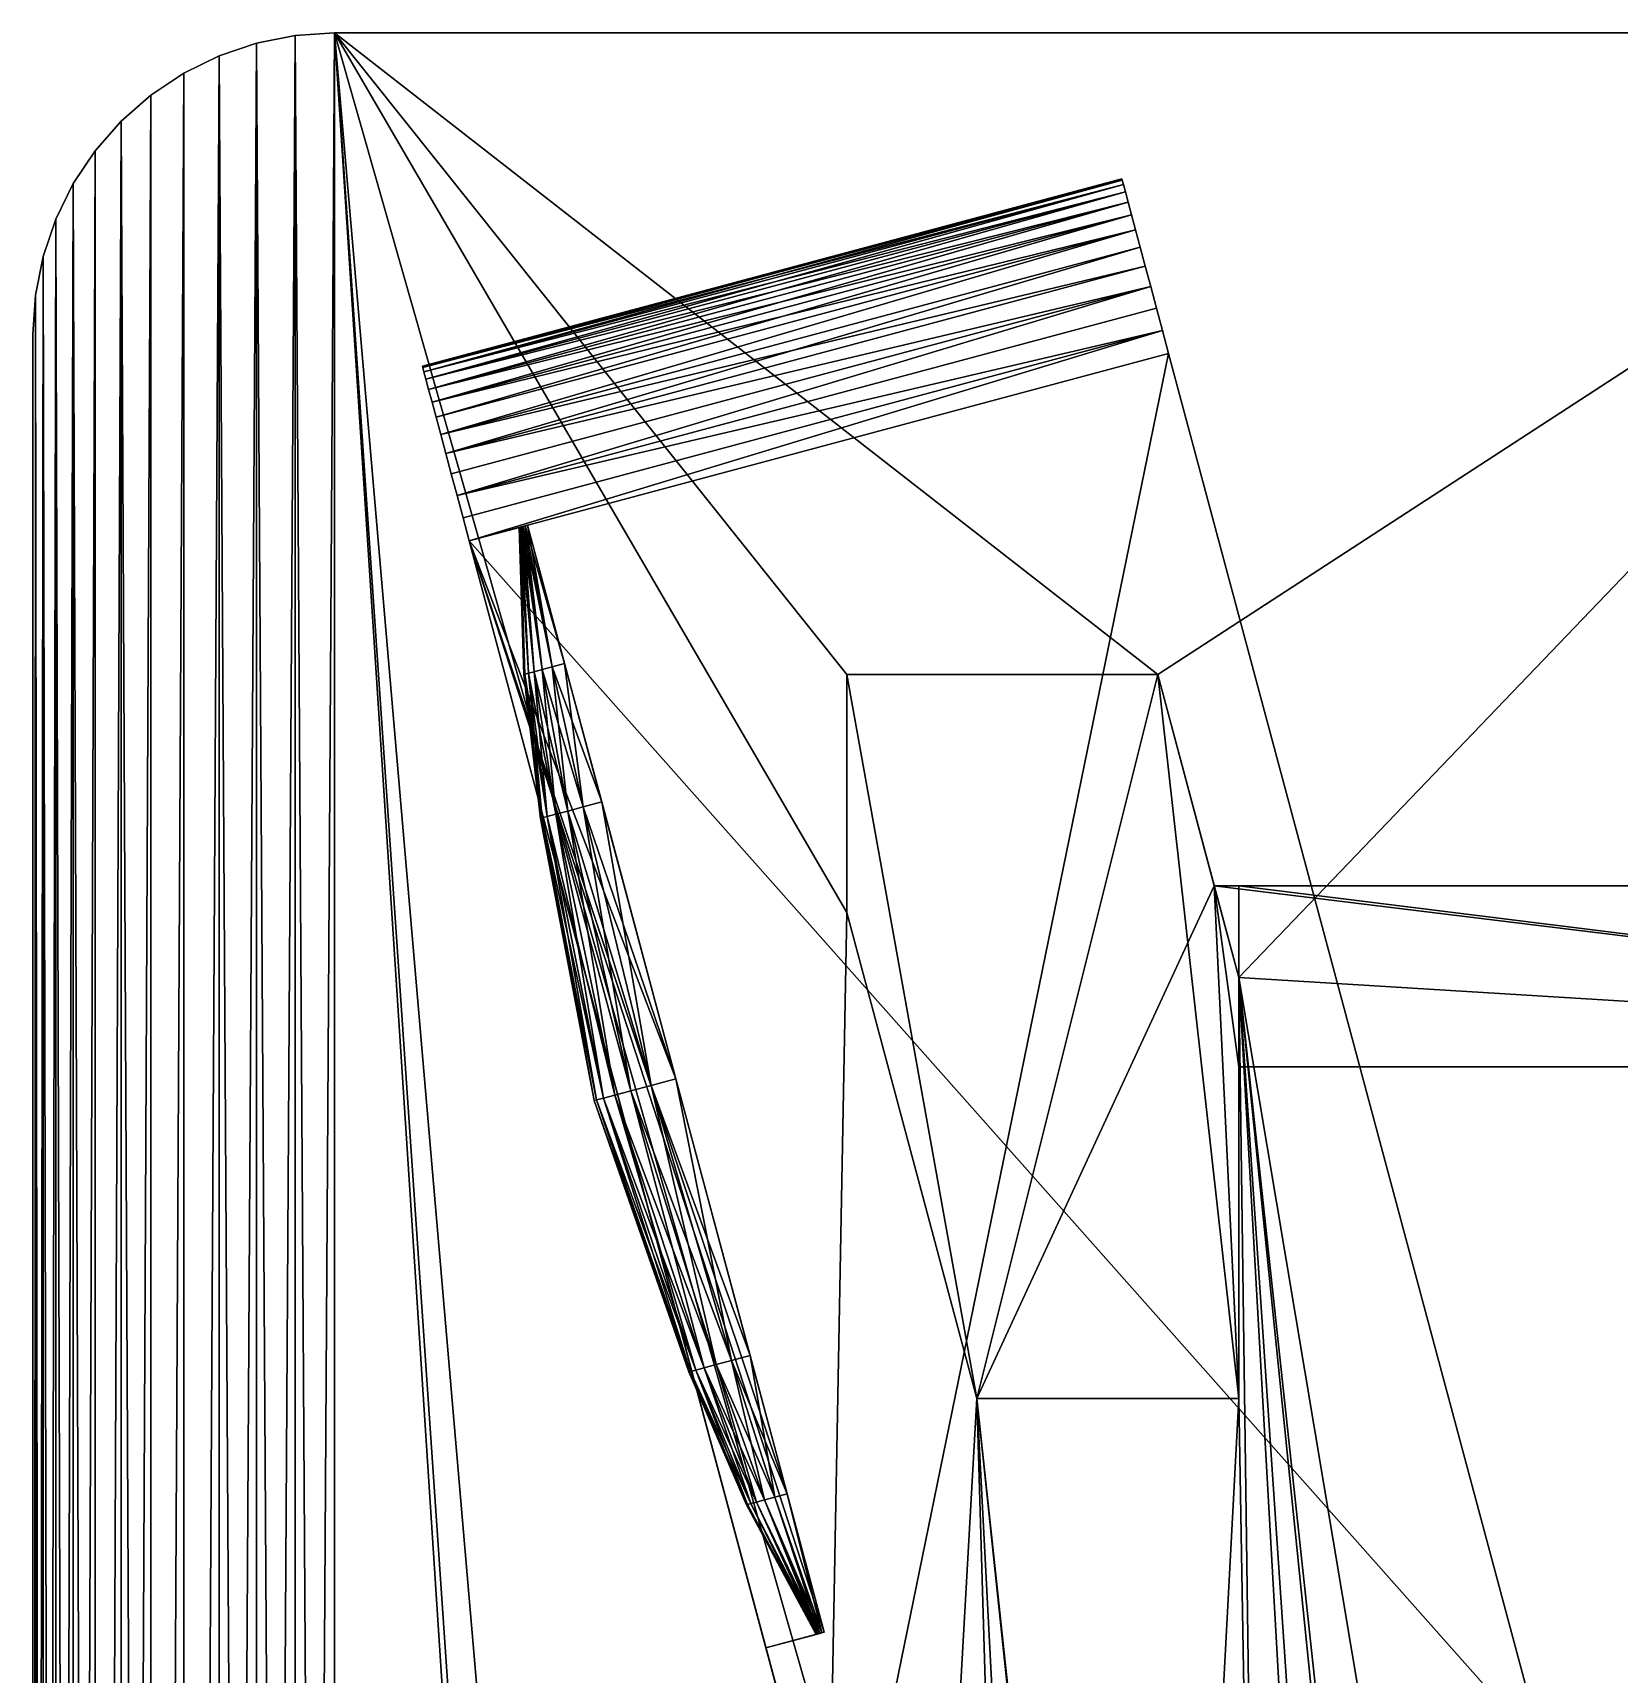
# Model space of a CAD drawing. Extents: x -35 to 47, y -20 to 85.
# Drawn here: x -35 to -8.71, y 58.04 to 85.25 of the extents above; entities that cross this region are included whole.
import ezdxf

# ---------------------------------------------------------------- set-up
doc = ezdxf.new("R2010")
doc.units = 0
doc.header["$MEASUREMENT"] = 0
doc.layers.add('STL2DXF', color=7, linetype='Continuous')

msp = doc.modelspace()

# ---------------------------------------------------------------- linework, layer by layer
at = {"layer": 'STL2DXF'}
for points in [[(-30.653, 85.207), (-31.294, 85.08, 5), (-30.653, 85.207, 5)], [(-31.294, 85.08, 5), (-30.653, 85.207), (-31.294, 85.08)], [(-30.653, -19.957, 5), (-30.653, 85.207, 5), (-31.294, 85.08, 5)], [(-30.653, 85.207), (-30.653, -19.957), (-31.294, -19.83)], [(-30.653, 85.207), (-31.294, -19.83), (-31.294, 85.08)], [(-30, 85.25), (-30.653, 85.207, 5), (-30, 85.25, 5)], [(-30.653, 85.207, 5), (-30, 85.25), (-30.653, 85.207)], [(-30, -20, 5), (-30, 85.25, 5), (-30.653, 85.207, 5)], [(-30, 85.25), (-30, -20), (-30.653, -19.957)], [(-30, 85.25), (-30.653, -19.957), (-30.653, 85.207)], [(-30, -20, 5), (-30.653, 85.207, 5), (-30.653, -19.957, 5)], [(-16.359, 74.61, 5), (0, 85.25, 5), (-30, 85.25, 5)], [(-16.359, 74.61, 5), (-30, 85.25, 5), (-21.513, 74.61, 5)], [(-21.513, 74.61, 5), (-30, 85.25, 5), (-21.513, 70.664, 5)], [(-21.513, 70.664, 5), (-30, 85.25, 5), (-22.799, 1.497, 5)], [(-22.799, 1.497, 5), (-30, 85.25, 5), (-23.964, -2.849, 5)], [(-23.964, -2.849, 5), (-30, 85.25, 5), (-23.964, -7.508, 5)], [(-30, -20, 5), (-23.964, -7.508, 5), (-30, 85.25, 5)], [(0, 85.25, 5), (-30, 85.25), (-30, 85.25, 5)], [(-30, 85.25), (0, 85.25, 5), (0, 85.25)], [(0, 85.25), (0, -20), (-30, 85.25)], [(-30, 85.25), (0, -20), (-30, -20)], [(-15.013, 69.588, 5), (0, 85.25, 5), (-16.359, 74.61, 5)], [(0, -20, 5), (0, 85.25, 5), (-15.013, 69.588, 5)], [(-31.294, 85.08), (-31.913, 84.869, 5), (-31.294, 85.08, 5)], [(-31.913, 84.869, 5), (-31.294, 85.08), (-31.913, 84.869)], [(-31.294, -19.83, 5), (-31.294, 85.08, 5), (-31.913, 84.869, 5)], [(-31.294, 85.08), (-31.294, -19.83), (-31.913, -19.619)], [(-31.294, 85.08), (-31.913, -19.619), (-31.913, 84.869)], [(-30.653, -19.957, 5), (-31.294, 85.08, 5), (-31.294, -19.83, 5)], [(-31.913, 84.869), (-32.5, 84.58, 5), (-31.913, 84.869, 5)], [(-32.5, 84.58, 5), (-31.913, 84.869), (-32.5, 84.58)], [(-31.913, -19.619, 5), (-31.913, 84.869, 5), (-32.5, -19.33, 5)], [(-32.5, -19.33, 5), (-31.913, 84.869, 5), (-32.5, 84.58, 5)], [(-31.913, 84.869), (-31.913, -19.619), (-32.5, -19.33)], [(-31.913, 84.869), (-32.5, -19.33), (-32.5, 84.58)], [(-31.294, -19.83, 5), (-31.913, 84.869, 5), (-31.913, -19.619, 5)], [(-32.5, 84.58), (-33.044, 84.217, 5), (-32.5, 84.58, 5)], [(-33.044, 84.217, 5), (-32.5, 84.58), (-33.044, 84.217)], [(-32.5, -19.33, 5), (-32.5, 84.58, 5), (-33.044, -18.967, 5)], [(-33.044, -18.967, 5), (-32.5, 84.58, 5), (-33.044, 84.217, 5)], [(-32.5, 84.58), (-32.5, -19.33), (-33.044, -18.967)], [(-32.5, 84.58), (-33.044, -18.967), (-33.044, 84.217)], [(-33.044, 84.217), (-33.536, 83.786, 5), (-33.044, 84.217, 5)], [(-33.536, 83.786, 5), (-33.044, 84.217), (-33.536, 83.786)], [(-33.044, -18.967, 5), (-33.044, 84.217, 5), (-33.536, 83.786, 5)], [(-33.044, 84.217), (-33.044, -18.967), (-33.536, -18.536)], [(-33.044, 84.217), (-33.536, -18.536), (-33.536, 83.786)], [(-33.536, 83.786, 5), (-33.967, 83.294), (-33.967, 83.294, 5)], [(-33.967, 83.294), (-33.536, 83.786, 5), (-33.536, 83.786)], [(-33.536, -18.536, 5), (-33.536, 83.786, 5), (-33.967, -18.044, 5)], [(-33.967, -18.044, 5), (-33.536, 83.786, 5), (-33.967, 83.294, 5)], [(-33.536, 83.786), (-33.536, -18.536), (-33.967, -18.044)], [(-33.536, 83.786), (-33.967, -18.044), (-33.967, 83.294)], [(-33.044, -18.967, 5), (-33.536, 83.786, 5), (-33.536, -18.536, 5)], [(-33.967, 83.294, 5), (-34.33, 82.75), (-34.33, 82.75, 5)], [(-34.33, 82.75), (-33.967, 83.294, 5), (-33.967, 83.294)], [(-33.967, -18.044, 5), (-33.967, 83.294, 5), (-34.33, 82.75, 5)], [(-33.967, 83.294), (-33.967, -18.044), (-34.33, -17.5)], [(-33.967, 83.294), (-34.33, -17.5), (-34.33, 82.75)], [(-34.33, 82.75, 5), (-34.619, 82.163), (-34.619, 82.163, 5)], [(-34.619, 82.163), (-34.33, 82.75, 5), (-34.33, 82.75)], [(-34.33, -17.5, 5), (-34.33, 82.75, 5), (-34.619, 82.163, 5)], [(-34.33, 82.75), (-34.33, -17.5), (-34.619, -16.913)], [(-34.33, 82.75), (-34.619, -16.913), (-34.619, 82.163)], [(-33.967, -18.044, 5), (-34.33, 82.75, 5), (-34.33, -17.5, 5)], [(-16.947, 82.807, 7.608), (-28.545, 79.726, 8), (-16.954, 82.832, 8)], [(-28.539, 79.701, 22.392), (-16.954, 82.832, 22), (-28.545, 79.726, 22)], [(-28.545, 79.726, 22), (-16.954, 82.832, 8), (-28.545, 79.726, 8)], [(-16.954, 82.832, 8), (-28.545, 79.726, 22), (-16.954, 82.832, 22)], [(-28.545, 79.726, 8), (-16.947, 82.807, 7.608), (-28.539, 79.701, 7.608)], [(-16.954, 82.832, 22), (-28.539, 79.701, 22.392), (-16.947, 82.807, 22.392)], [(-28.519, 79.628, 22.776), (-16.947, 82.807, 22.392), (-28.539, 79.701, 22.392)], [(-16.928, 82.733, 7.224), (-28.539, 79.701, 7.608), (-16.947, 82.807, 7.608)], [(-28.539, 79.701, 7.608), (-16.928, 82.733, 7.224), (-28.519, 79.628, 7.224)], [(-16.947, 82.807, 22.392), (-28.519, 79.628, 22.776), (-16.928, 82.733, 22.776)], [(-16.895, 82.612, 6.852), (-28.519, 79.628, 7.224), (-16.928, 82.733, 7.224)], [(-28.486, 79.506, 23.148), (-16.928, 82.733, 22.776), (-28.519, 79.628, 22.776)], [(-16.928, 82.733, 22.776), (-28.486, 79.506, 23.148), (-16.895, 82.612, 23.148)], [(-16.947, 82.807, 22.392), (-16.947, 82.807, 7.608), (-16.954, 82.832, 8)], [(-16.947, 82.807, 22.392), (-16.954, 82.832, 8), (-16.954, 82.832, 22)], [(-16.928, 82.733, 22.776), (-16.928, 82.733, 7.224), (-16.947, 82.807, 7.608)], [(-16.928, 82.733, 22.776), (-16.947, 82.807, 7.608), (-16.947, 82.807, 22.392)], [(-16.895, 82.612, 23.148), (-16.895, 82.612, 6.852), (-16.928, 82.733, 7.224)], [(-16.895, 82.612, 23.148), (-16.928, 82.733, 7.224), (-16.928, 82.733, 22.776)], [(-28.519, 79.628, 7.224), (-16.895, 82.612, 6.852), (-28.486, 79.506, 6.852)], [(-16.85, 82.444, 6.5), (-28.486, 79.506, 6.852), (-16.895, 82.612, 6.852)], [(-28.441, 79.338, 23.5), (-16.895, 82.612, 23.148), (-28.486, 79.506, 23.148)], [(-16.895, 82.612, 23.148), (-28.441, 79.338, 23.5), (-16.85, 82.444, 23.5)], [(-16.85, 82.444, 23.5), (-16.85, 82.444, 6.5), (-16.895, 82.612, 6.852)], [(-16.85, 82.444, 23.5), (-16.895, 82.612, 6.852), (-16.895, 82.612, 23.148)], [(-28.486, 79.506, 6.852), (-16.85, 82.444, 6.5), (-28.441, 79.338, 6.5)], [(-28.385, 79.127, 23.826), (-16.85, 82.444, 23.5), (-28.441, 79.338, 23.5)], [(-16.794, 82.233, 6.174), (-28.441, 79.338, 6.5), (-16.85, 82.444, 6.5)], [(-28.441, 79.338, 6.5), (-16.794, 82.233, 6.174), (-28.385, 79.127, 6.174)], [(-16.85, 82.444, 23.5), (-28.385, 79.127, 23.826), (-16.794, 82.233, 23.826)], [(-16.727, 81.983, 5.879), (-28.385, 79.127, 6.174), (-16.794, 82.233, 6.174)], [(-28.318, 78.878, 24.121), (-16.794, 82.233, 23.826), (-28.385, 79.127, 23.826)], [(-16.794, 82.233, 23.826), (-28.318, 78.878, 24.121), (-16.727, 81.983, 24.121)], [(-16.794, 82.233, 23.826), (-16.794, 82.233, 6.174), (-16.85, 82.444, 6.5)], [(-16.794, 82.233, 23.826), (-16.85, 82.444, 6.5), (-16.85, 82.444, 23.5)], [(-16.727, 81.983, 24.121), (-16.727, 81.983, 5.879), (-16.794, 82.233, 6.174)], [(-16.727, 81.983, 24.121), (-16.794, 82.233, 6.174), (-16.794, 82.233, 23.826)], [(-34.619, 82.163, 5), (-34.83, 81.544), (-34.83, 81.544, 5)], [(-34.83, 81.544), (-34.619, 82.163, 5), (-34.619, 82.163)], [(-34.619, -16.913, 5), (-34.619, 82.163, 5), (-34.83, 81.544, 5)], [(-34.619, 82.163), (-34.619, -16.913), (-34.83, -16.294)], [(-34.619, 82.163), (-34.83, -16.294), (-34.83, 81.544)], [(-34.33, -17.5, 5), (-34.619, 82.163, 5), (-34.619, -16.913, 5)], [(-28.385, 79.127, 6.174), (-16.727, 81.983, 5.879), (-28.318, 78.878, 5.879)], [(-16.727, 81.983, 5.879), (-28.241, 78.593, 5.62), (-28.318, 78.878, 5.879)], [(-28.241, 78.593, 24.38), (-16.727, 81.983, 24.121), (-28.318, 78.878, 24.121)], [(-28.241, 78.593, 5.62), (-16.727, 81.983, 5.879), (-16.65, 81.698, 5.62)], [(-16.727, 81.983, 24.121), (-28.241, 78.593, 24.38), (-16.65, 81.698, 24.38)], [(-16.65, 81.698, 24.38), (-16.65, 81.698, 5.62), (-16.727, 81.983, 5.879)], [(-16.65, 81.698, 24.38), (-16.727, 81.983, 5.879), (-16.727, 81.983, 24.121)], [(-28.241, 78.593, 24.38), (-16.566, 81.383, 24.598), (-16.65, 81.698, 24.38)], [(-16.65, 81.698, 5.62), (-28.157, 78.277, 5.402), (-28.241, 78.593, 5.62)], [(-28.157, 78.277, 5.402), (-16.65, 81.698, 5.62), (-16.566, 81.383, 5.402)], [(-16.566, 81.383, 24.598), (-16.566, 81.383, 5.402), (-16.65, 81.698, 5.62)], [(-16.566, 81.383, 24.598), (-16.65, 81.698, 5.62), (-16.65, 81.698, 24.38)], [(-34.83, 81.544, 5), (-34.957, 80.903), (-34.957, 80.903, 5)], [(-34.957, 80.903), (-34.83, 81.544, 5), (-34.83, 81.544)], [(-34.83, -16.294, 5), (-34.83, 81.544, 5), (-34.957, 80.903, 5)], [(-34.83, 81.544), (-34.83, -16.294), (-34.957, -15.653)], [(-34.83, 81.544), (-34.957, -15.653), (-34.957, 80.903)], [(-34.619, -16.913, 5), (-34.83, 81.544, 5), (-34.83, -16.294, 5)], [(-16.566, 81.383, 24.598), (-28.241, 78.593, 24.38), (-28.157, 78.277, 24.598)], [(-28.157, 78.277, 24.598), (-16.475, 81.043, 24.772), (-16.566, 81.383, 24.598)], [(-16.475, 81.043, 5.228), (-28.157, 78.277, 5.402), (-16.566, 81.383, 5.402)], [(-16.475, 81.043, 24.772), (-16.475, 81.043, 5.228), (-16.566, 81.383, 5.402)], [(-16.475, 81.043, 24.772), (-16.566, 81.383, 5.402), (-16.566, 81.383, 24.598)], [(-34.957, 80.903, 5), (-35, 80.25), (-35, 80.25, 5)], [(-35, 80.25), (-34.957, 80.903, 5), (-34.957, 80.903)], [(-34.957, -15.653, 5), (-34.957, 80.903, 5), (-35, -15, 5)], [(-35, -15, 5), (-34.957, 80.903, 5), (-35, 80.25, 5)], [(-34.957, 80.903), (-34.957, -15.653), (-35, -15)], [(-34.957, 80.903), (-35, -15), (-35, 80.25)], [(-34.83, -16.294, 5), (-34.957, 80.903, 5), (-34.957, -15.653, 5)], [(-16.475, 81.043, 24.772), (-28.157, 78.277, 24.598), (-28.066, 77.937, 24.772)], [(-28.157, 78.277, 5.402), (-16.475, 81.043, 5.228), (-28.066, 77.937, 5.228)], [(-16.475, 81.043, 5.228), (-27.97, 77.578, 5.102), (-28.066, 77.937, 5.228)], [(-27.97, 77.578, 24.898), (-16.475, 81.043, 24.772), (-28.066, 77.937, 24.772)], [(-27.97, 77.578, 5.102), (-16.475, 81.043, 5.228), (-16.379, 80.684, 5.102)], [(-16.475, 81.043, 24.772), (-27.97, 77.578, 24.898), (-16.379, 80.684, 24.898)], [(-16.379, 80.684, 24.898), (-16.379, 80.684, 5.102), (-16.475, 81.043, 5.228)], [(-16.379, 80.684, 24.898), (-16.475, 81.043, 5.228), (-16.475, 81.043, 24.772)], [(-16.279, 80.313, 5.026), (-27.97, 77.578, 5.102), (-16.379, 80.684, 5.102)], [(-27.97, 77.578, 24.898), (-16.279, 80.313, 24.974), (-16.379, 80.684, 24.898)], [(-16.279, 80.313, 24.974), (-16.279, 80.313, 5.026), (-16.379, 80.684, 5.102)], [(-16.279, 80.313, 24.974), (-16.379, 80.684, 5.102), (-16.379, 80.684, 24.898)], [(-27.97, 77.578, 5.102), (-16.279, 80.313, 5.026), (-27.87, 77.207, 5.026)], [(-16.279, 80.313, 24.974), (-27.97, 77.578, 24.898), (-27.87, 77.207, 24.974)], [(-27.769, 76.828, 25), (-16.279, 80.313, 24.974), (-27.87, 77.207, 24.974)], [(-16.279, 80.313, 5.026), (-27.769, 76.828, 5), (-27.87, 77.207, 5.026)], [(-16.279, 80.313, 24.974), (-27.769, 76.828, 25), (-16.178, 79.934, 25)], [(-27.769, 76.828, 5), (-16.279, 80.313, 5.026), (-16.178, 79.934, 5)], [(-16.178, 79.934, 25), (-16.178, 79.934, 5), (-16.279, 80.313, 5.026)], [(-16.178, 79.934, 25), (-16.279, 80.313, 5.026), (-16.279, 80.313, 24.974)], [(-35, 80.25, 5), (-35, -15), (-35, -15, 5)], [(-35, -15), (-35, 80.25, 5), (-35, 80.25)], [(-16.178, 79.934, 5), (-21.557, 53.646, 5), (-27.769, 76.828, 5)], [(-27.769, 76.828, 25), (-9.966, 56.752, 25), (-16.178, 79.934, 25)], [(-21.557, 53.646, 5), (-16.178, 79.934, 5), (-9.966, 56.752, 5)], [(-9.966, 56.752, 25), (-9.966, 56.752, 5), (-16.178, 79.934, 5)], [(-9.966, 56.752, 25), (-16.178, 79.934, 5), (-16.178, 79.934, 25)], [(-28.539, 79.701, 7.608), (-28.539, 79.701, 22.392), (-28.545, 79.726, 22)], [(-28.539, 79.701, 7.608), (-28.545, 79.726, 22), (-28.545, 79.726, 8)], [(-28.519, 79.628, 7.224), (-28.519, 79.628, 22.776), (-28.539, 79.701, 22.392)], [(-28.519, 79.628, 7.224), (-28.539, 79.701, 22.392), (-28.539, 79.701, 7.608)], [(-28.486, 79.506, 6.852), (-28.486, 79.506, 23.148), (-28.519, 79.628, 22.776)], [(-28.486, 79.506, 6.852), (-28.519, 79.628, 22.776), (-28.519, 79.628, 7.224)], [(-28.441, 79.338, 6.5), (-28.441, 79.338, 23.5), (-28.486, 79.506, 23.148)], [(-28.441, 79.338, 6.5), (-28.486, 79.506, 23.148), (-28.486, 79.506, 6.852)], [(-28.385, 79.127, 6.174), (-28.385, 79.127, 23.826), (-28.441, 79.338, 23.5)], [(-28.385, 79.127, 6.174), (-28.441, 79.338, 23.5), (-28.441, 79.338, 6.5)], [(-28.318, 78.878, 5.879), (-28.318, 78.878, 24.121), (-28.385, 79.127, 23.826)], [(-28.318, 78.878, 5.879), (-28.385, 79.127, 23.826), (-28.385, 79.127, 6.174)], [(-28.241, 78.593, 5.62), (-28.241, 78.593, 24.38), (-28.318, 78.878, 24.121)], [(-28.241, 78.593, 5.62), (-28.318, 78.878, 24.121), (-28.318, 78.878, 5.879)], [(-28.157, 78.277, 5.402), (-28.157, 78.277, 24.598), (-28.241, 78.593, 24.38)], [(-28.157, 78.277, 5.402), (-28.241, 78.593, 24.38), (-28.241, 78.593, 5.62)], [(-28.066, 77.937, 5.228), (-28.066, 77.937, 24.772), (-28.157, 78.277, 24.598)], [(-28.066, 77.937, 5.228), (-28.157, 78.277, 24.598), (-28.157, 78.277, 5.402)], [(-27.97, 77.578, 5.102), (-27.97, 77.578, 24.898), (-28.066, 77.937, 24.772)], [(-27.97, 77.578, 5.102), (-28.066, 77.937, 24.772), (-28.066, 77.937, 5.228)], [(-27.87, 77.207, 5.026), (-27.87, 77.207, 24.974), (-27.97, 77.578, 24.898)], [(-27.87, 77.207, 5.026), (-27.97, 77.578, 24.898), (-27.97, 77.578, 5.102)], [(-27.769, 76.828, 22), (-27.769, 76.828, 25), (-27.87, 77.207, 24.974)], [(-27.769, 76.828, 22), (-27.87, 77.207, 24.974), (-27.769, 76.828, 8)], [(-27.769, 76.828, 8), (-27.87, 77.207, 24.974), (-27.769, 76.828, 5)], [(-27.769, 76.828, 5), (-27.87, 77.207, 24.974), (-27.87, 77.207, 5.026)], [(-26.803, 77.087, 22), (-24.344, 67.911, 22), (-27.769, 76.828, 22)], [(-27.769, 76.828, 8), (-24.344, 67.911, 8), (-26.803, 77.087, 8)], [(-26.844, 77.076, 9.12), (-27.769, 76.828, 8), (-26.803, 77.087, 8)], [(-27.769, 76.828, 22), (-26.844, 77.076, 20.88), (-26.803, 77.087, 22)], [(-27.769, 76.828, 8), (-26.844, 77.076, 9.12), (-27.769, 76.828, 22)], [(-27.769, 76.828, 22), (-26.844, 77.076, 9.12), (-26.877, 77.067, 10.265)], [(-27.769, 76.828, 22), (-26.877, 77.067, 19.735), (-26.844, 77.076, 20.88)], [(-27.769, 76.828, 22), (-26.877, 77.067, 10.265), (-26.904, 77.06, 11.431)], [(-27.769, 76.828, 22), (-26.904, 77.06, 18.569), (-26.877, 77.067, 19.735)], [(-27.769, 76.828, 22), (-26.904, 77.06, 11.431), (-26.923, 77.055, 12.612)], [(-27.769, 76.828, 22), (-26.923, 77.055, 17.388), (-26.904, 77.06, 18.569)], [(-27.769, 76.828, 22), (-26.923, 77.055, 12.612), (-26.934, 77.052, 13.803)], [(-27.769, 76.828, 22), (-26.934, 77.052, 16.197), (-26.923, 77.055, 17.388)], [(-27.769, 76.828, 22), (-26.934, 77.052, 13.803), (-26.938, 77.051, 15)], [(-27.769, 76.828, 22), (-26.938, 77.051, 15), (-26.934, 77.052, 16.197)], [(-26.938, 77.051, 15), (-26.934, 77.052, 13.803), (-26.845, 74.617, 13.803)], [(-26.938, 77.051, 15), (-26.864, 74.612, 15), (-26.934, 77.052, 16.197)], [(-26.938, 77.051, 15), (-26.845, 74.617, 13.803), (-26.864, 74.612, 15)], [(-26.934, 77.052, 16.197), (-26.845, 74.617, 16.197), (-26.923, 77.055, 17.388)], [(-26.923, 77.055, 12.612), (-26.788, 74.632, 12.612), (-26.934, 77.052, 13.803)], [(-26.934, 77.052, 16.197), (-26.864, 74.612, 15), (-26.845, 74.617, 16.197)], [(-26.934, 77.052, 13.803), (-26.788, 74.632, 12.612), (-26.845, 74.617, 13.803)], [(-26.904, 77.06, 18.569), (-26.923, 77.055, 17.388), (-26.788, 74.632, 17.388)], [(-26.904, 77.06, 11.431), (-26.694, 74.658, 11.431), (-26.923, 77.055, 12.612)], [(-26.923, 77.055, 17.388), (-26.845, 74.617, 16.197), (-26.788, 74.632, 17.388)], [(-26.923, 77.055, 12.612), (-26.694, 74.658, 11.431), (-26.788, 74.632, 12.612)], [(-26.904, 77.06, 18.569), (-26.694, 74.658, 18.569), (-26.877, 77.067, 19.735)], [(-26.904, 77.06, 11.431), (-26.877, 77.067, 10.265), (-26.562, 74.693, 10.265)], [(-26.904, 77.06, 18.569), (-26.788, 74.632, 17.388), (-26.694, 74.658, 18.569)], [(-26.904, 77.06, 11.431), (-26.562, 74.693, 10.265), (-26.694, 74.658, 11.431)], [(-26.844, 77.076, 9.12), (-26.393, 74.738, 9.12), (-26.877, 77.067, 10.265)], [(-26.844, 77.076, 20.88), (-26.877, 77.067, 19.735), (-26.562, 74.693, 19.735)], [(-26.877, 77.067, 10.265), (-26.393, 74.738, 9.12), (-26.562, 74.693, 10.265)], [(-26.877, 77.067, 19.735), (-26.694, 74.658, 18.569), (-26.562, 74.693, 19.735)], [(-26.844, 77.076, 9.12), (-26.803, 77.087, 8), (-26.188, 74.793, 8)], [(-26.844, 77.076, 20.88), (-26.393, 74.738, 20.88), (-26.803, 77.087, 22)], [(-26.844, 77.076, 20.88), (-26.562, 74.693, 19.735), (-26.393, 74.738, 20.88)], [(-26.844, 77.076, 9.12), (-26.188, 74.793, 8), (-26.393, 74.738, 9.12)], [(-24.344, 67.911, 22), (-26.803, 77.087, 22), (-26.188, 74.793, 22)], [(-26.803, 77.087, 8), (-24.344, 67.911, 8), (-26.188, 74.793, 8)], [(-26.803, 77.087, 22), (-26.393, 74.738, 20.88), (-26.188, 74.793, 22)], [(-27.769, 76.828, 22), (-21.885, 58.735, 22), (-22.851, 58.476, 22)], [(-21.885, 58.735, 22), (-27.769, 76.828, 22), (-22.5, 61.029, 22)], [(-22.5, 61.029, 22), (-27.769, 76.828, 22), (-24.344, 67.911, 22)], [(-21.885, 58.735, 8), (-27.769, 76.828, 8), (-22.851, 58.476, 8)], [(-27.769, 76.828, 8), (-21.885, 58.735, 8), (-22.5, 61.029, 8)], [(-24.344, 67.911, 8), (-27.769, 76.828, 8), (-22.5, 61.029, 8)], [(-9.966, 56.752, 25), (-27.769, 76.828, 25), (-21.557, 53.646, 25)], [(-22.851, 58.476, 22), (-21.557, 53.646, 25), (-27.769, 76.828, 25)], [(-22.851, 58.476, 22), (-27.769, 76.828, 25), (-27.769, 76.828, 22)], [(-21.557, 53.646, 5), (-22.334, 56.544, 8), (-27.769, 76.828, 5)], [(-27.769, 76.828, 5), (-22.334, 56.544, 8), (-22.851, 58.476, 8)], [(-27.769, 76.828, 5), (-22.851, 58.476, 8), (-27.769, 76.828, 8)], [(-26.864, 74.612, 15), (-26.588, 72.227, 15), (-26.845, 74.617, 16.197)], [(-26.864, 74.612, 15), (-26.845, 74.617, 13.803), (-26.559, 72.235, 13.803)], [(-26.864, 74.612, 15), (-26.559, 72.235, 13.803), (-26.588, 72.227, 15)], [(-26.845, 74.617, 16.197), (-26.559, 72.235, 16.197), (-26.788, 74.632, 17.388)], [(-26.788, 74.632, 12.612), (-26.474, 72.258, 12.612), (-26.845, 74.617, 13.803)], [(-26.845, 74.617, 13.803), (-26.474, 72.258, 12.612), (-26.559, 72.235, 13.803)], [(-26.845, 74.617, 16.197), (-26.588, 72.227, 15), (-26.559, 72.235, 16.197)], [(-26.694, 74.658, 18.569), (-26.788, 74.632, 17.388), (-26.474, 72.258, 17.388)], [(-26.694, 74.658, 11.431), (-26.332, 72.296, 11.431), (-26.788, 74.632, 12.612)], [(-26.788, 74.632, 12.612), (-26.332, 72.296, 11.431), (-26.474, 72.258, 12.612)], [(-26.788, 74.632, 17.388), (-26.559, 72.235, 16.197), (-26.474, 72.258, 17.388)], [(-26.694, 74.658, 11.431), (-26.562, 74.693, 10.265), (-26.134, 72.349, 10.265)], [(-26.694, 74.658, 18.569), (-26.332, 72.296, 18.569), (-26.562, 74.693, 19.735)], [(-26.694, 74.658, 18.569), (-26.474, 72.258, 17.388), (-26.332, 72.296, 18.569)], [(-26.694, 74.658, 11.431), (-26.134, 72.349, 10.265), (-26.332, 72.296, 11.431)], [(-26.562, 74.693, 19.735), (-26.134, 72.349, 19.735), (-26.393, 74.738, 20.88)], [(-26.562, 74.693, 10.265), (-26.393, 74.738, 9.12), (-25.88, 72.417, 9.12)], [(-26.562, 74.693, 10.265), (-25.88, 72.417, 9.12), (-26.134, 72.349, 10.265)], [(-26.562, 74.693, 19.735), (-26.332, 72.296, 18.569), (-26.134, 72.349, 19.735)], [(-26.188, 74.793, 22), (-26.393, 74.738, 20.88), (-25.88, 72.417, 20.88)], [(-26.188, 74.793, 8), (-25.573, 72.499, 8), (-26.393, 74.738, 9.12)], [(-26.393, 74.738, 20.88), (-26.134, 72.349, 19.735), (-25.88, 72.417, 20.88)], [(-26.393, 74.738, 9.12), (-25.573, 72.499, 8), (-25.88, 72.417, 9.12)], [(-24.344, 67.911, 22), (-26.188, 74.793, 22), (-25.573, 72.499, 22)], [(-25.573, 72.499, 8), (-26.188, 74.793, 8), (-24.344, 67.911, 8)], [(-26.188, 74.793, 22), (-25.88, 72.417, 20.88), (-25.573, 72.499, 22)], [(-21.513, 74.61, 5), (-21.513, 70.664, 1), (-21.513, 70.664, 5)], [(-21.513, 70.664, 1), (-21.513, 74.61, 5), (-21.513, 74.61, 1)], [(-16.359, 74.61, 1), (-19.355, 62.61, 1), (-21.513, 74.61, 1)], [(-21.513, 74.61, 1), (-19.355, 62.61, 1), (-21.513, 70.664, 1)], [(-16.359, 74.61, 1), (-21.513, 74.61, 5), (-16.359, 74.61, 5)], [(-21.513, 74.61, 5), (-16.359, 74.61, 1), (-21.513, 74.61, 1)], [(-19.355, 62.61, 5), (-16.359, 74.61, 5), (-21.513, 74.61, 5)], [(-19.355, 62.61, 5), (-21.513, 74.61, 5), (-21.513, 70.664, 5)], [(-21.513, 74.61, 1), (-16.359, 74.61, 5), (-21.513, 74.61, 5)], [(-16.359, 74.61, 5), (-21.513, 74.61, 1), (-16.359, 74.61, 1)], [(-19.355, 62.61, 1), (-16.359, 74.61, 1), (-21.513, 74.61, 1)], [(-19.355, 62.61, 1), (-21.513, 74.61, 1), (-21.513, 70.664, 1)], [(-21.513, 74.61, 1), (-21.513, 70.664, 5), (-21.513, 70.664, 1)], [(-21.513, 70.664, 5), (-21.513, 74.61, 1), (-21.513, 74.61, 5)], [(-15.421, 71.11, 1), (-19.355, 62.61, 1), (-16.359, 74.61, 1)], [(-15.013, 62.61, 5), (-16.359, 74.61, 5), (-19.355, 62.61, 5)], [(-19.355, 62.61, 1), (-15.421, 71.11, 1), (-16.359, 74.61, 1)], [(-16.359, 74.61, 5), (-15.013, 62.61, 5), (-15.013, 69.588, 5)], [(-16.359, 74.61, 1), (-15.421, 71.11, 4), (-15.421, 71.11, 1)], [(-15.013, 69.588, 5), (-15.421, 71.11, 4), (-16.359, 74.61, 5)], [(-16.359, 74.61, 5), (-15.421, 71.11, 4), (-16.359, 74.61, 1)], [(-16.359, 74.61, 5), (-15.013, 69.588, 4), (-15.013, 69.588, 5)], [(-15.013, 69.588, 4), (-16.359, 74.61, 5), (-15.421, 71.11, 4)], [(-15.421, 71.11, 4), (-16.359, 74.61, 5), (-15.421, 71.11, 1)], [(-15.421, 71.11, 1), (-16.359, 74.61, 5), (-16.359, 74.61, 1)], [(-25.88, 72.417, 9.12), (-24.753, 67.801, 9.12), (-26.134, 72.349, 10.265)], [(-25.88, 72.417, 20.88), (-26.134, 72.349, 19.735), (-25.091, 67.711, 19.735)], [(-25.88, 72.417, 20.88), (-24.753, 67.801, 20.88), (-25.573, 72.499, 22)], [(-25.88, 72.417, 9.12), (-25.573, 72.499, 8), (-24.344, 67.911, 8)], [(-25.88, 72.417, 9.12), (-24.344, 67.911, 8), (-24.753, 67.801, 9.12)], [(-25.88, 72.417, 20.88), (-25.091, 67.711, 19.735), (-24.753, 67.801, 20.88)], [(-25.573, 72.499, 22), (-24.753, 67.801, 20.88), (-24.344, 67.911, 22)], [(-26.559, 72.235, 13.803), (-25.658, 67.559, 13.803), (-26.588, 72.227, 15)], [(-26.588, 72.227, 15), (-25.696, 67.549, 15), (-26.559, 72.235, 16.197)], [(-26.588, 72.227, 15), (-25.658, 67.559, 13.803), (-25.696, 67.549, 15)], [(-26.474, 72.258, 12.612), (-25.544, 67.589, 12.612), (-26.559, 72.235, 13.803)], [(-26.474, 72.258, 17.388), (-26.559, 72.235, 16.197), (-25.658, 67.559, 16.197)], [(-26.559, 72.235, 13.803), (-25.544, 67.589, 12.612), (-25.658, 67.559, 13.803)], [(-26.559, 72.235, 16.197), (-25.696, 67.549, 15), (-25.658, 67.559, 16.197)], [(-26.474, 72.258, 12.612), (-26.332, 72.296, 11.431), (-25.355, 67.64, 11.431)], [(-26.474, 72.258, 17.388), (-25.544, 67.589, 17.388), (-26.332, 72.296, 18.569)], [(-26.474, 72.258, 12.612), (-25.355, 67.64, 11.431), (-25.544, 67.589, 12.612)], [(-26.474, 72.258, 17.388), (-25.658, 67.559, 16.197), (-25.544, 67.589, 17.388)], [(-26.332, 72.296, 18.569), (-25.355, 67.64, 18.569), (-26.134, 72.349, 19.735)], [(-26.134, 72.349, 10.265), (-25.091, 67.711, 10.265), (-26.332, 72.296, 11.431)], [(-26.332, 72.296, 11.431), (-25.091, 67.711, 10.265), (-25.355, 67.64, 11.431)], [(-26.332, 72.296, 18.569), (-25.544, 67.589, 17.388), (-25.355, 67.64, 18.569)], [(-26.134, 72.349, 19.735), (-25.355, 67.64, 18.569), (-25.091, 67.711, 19.735)], [(-26.134, 72.349, 10.265), (-24.753, 67.801, 9.12), (-25.091, 67.711, 10.265)], [(-15.421, 71.11, 1), (-15.013, 62.61, 1), (-19.355, 62.61, 1)], [(-15.013, 62.61, 1), (-15.421, 71.11, 1), (-19.355, 62.61, 1)], [(10.34, 71.11, 4), (-15.421, 71.11, 1), (-15.421, 71.11, 4)], [(-15.421, 71.11, 1), (10.34, 71.11, 4), (10.34, 71.11, 1)], [(10.34, 71.11, 1), (9.097, 68.11, 1), (-15.421, 71.11, 1)], [(-15.421, 71.11, 1), (9.097, 68.11, 1), (-15.013, 68.11, 1)], [(-15.421, 71.11, 1), (-15.013, 68.11, 1), (-15.013, 62.61, 1)], [(9.097, 68.11, 4), (10.34, 71.11, 4), (-15.421, 71.11, 4)], [(9.097, 68.11, 4), (-15.421, 71.11, 4), (-15.013, 69.588, 4)], [(-15.421, 71.11, 4), (-15.013, 69.588, 5), (-15.013, 69.588, 4)], [(-15.013, 71.11, 4), (-15.013, 69.588, 4), (-15.421, 71.11, 4)], [(9.097, 68.11, 1), (10.34, 71.11, 1), (-15.421, 71.11, 1)], [(9.097, 68.11, 1), (-15.421, 71.11, 1), (-15.013, 68.11, 1)], [(-15.013, 68.11, 1), (-15.421, 71.11, 1), (-15.013, 62.61, 1)], [(-15.421, 71.11, 4), (10.34, 71.11, 4), (-15.013, 71.11, 4)], [(10.34, 71.11, 4), (-15.421, 71.11, 4), (10.34, 71.11, 1)], [(10.34, 71.11, 1), (-15.421, 71.11, 4), (-15.421, 71.11, 1)], [(10.34, 71.11, 4), (9.097, 68.11, 4), (-15.013, 71.11, 4)], [(-15.013, 71.11, 4), (9.097, 68.11, 4), (-15.013, 69.588, 4)], [(-22.799, 1.497, 5), (-19.355, 62.61, 5), (-21.513, 70.664, 5)], [(-21.513, 70.664, 5), (-19.355, 62.61, 1), (-19.355, 62.61, 5)], [(-19.355, 62.61, 1), (-21.513, 70.664, 5), (-21.513, 70.664, 1)], [(-21.513, 70.664, 1), (-19.355, 62.61, 5), (-19.355, 62.61, 1)], [(-19.355, 62.61, 5), (-21.513, 70.664, 1), (-21.513, 70.664, 5)], [(-15.013, 62.61, 5), (-15.013, 68.11, 4), (-15.013, 69.588, 5)], [(-15.013, 69.588, 5), (-15.013, 68.11, 4), (-15.013, 69.588, 4)], [(9.097, 68.11, 4), (-15.013, 69.588, 4), (-15.013, 68.11, 4)], [(-15.013, 69.588, 5), (-15.013, 62.61, 1), (-15.013, 62.61, 5)], [(-15.013, 62.61, 1), (-15.013, 69.588, 5), (-15.013, 68.11, 4)], [(-15.013, 68.11, 4), (-15.013, 69.588, 5), (-15.013, 69.588, 4)], [(-15.013, 62.61, 5), (-14.554, 35.992, 5), (-15.013, 69.588, 5)], [(0, -20, 5), (-15.013, 69.588, 5), (-10.965, 32.081, 5)], [(-10.965, 32.081, 5), (-15.013, 69.588, 5), (-11.39, 33.977, 5)], [(-11.39, 33.977, 5), (-15.013, 69.588, 5), (-12.702, 35.408, 5)], [(-12.702, 35.408, 5), (-15.013, 69.588, 5), (-13.087, 35.53, 5)], [(-13.087, 35.53, 5), (-15.013, 69.588, 5), (-14.554, 35.992, 5)], [(-15.013, 68.11, 4), (-15.013, 69.588, 4), (9.097, 68.11, 4)], [(-15.013, 68.11, 1), (-15.013, 62.61, 5), (-15.013, 62.61, 1)], [(-15.013, 62.61, 5), (-15.013, 68.11, 1), (-15.013, 68.11, 4)], [(-15.013, 68.11, 1), (9.097, 68.11, 4), (-15.013, 68.11, 4)], [(9.097, 68.11, 4), (-15.013, 68.11, 1), (9.097, 68.11, 1)], [(-15.013, 68.11, 1), (-15.013, 62.61, 1), (-15.013, 68.11, 4)], [(9.097, 68.11, 1), (-15.013, 68.11, 4), (9.097, 68.11, 4)], [(-15.013, 68.11, 4), (9.097, 68.11, 1), (-15.013, 68.11, 1)], [(-25.091, 67.711, 19.735), (-23.675, 63.173, 19.735), (-24.753, 67.801, 20.88)], [(-25.091, 67.711, 10.265), (-24.753, 67.801, 9.12), (-23.422, 63.241, 9.12)], [(-24.344, 67.911, 8), (-23.115, 63.323, 8), (-24.753, 67.801, 9.12)], [(-24.344, 67.911, 22), (-24.753, 67.801, 20.88), (-23.422, 63.241, 20.88)], [(-24.753, 67.801, 20.88), (-23.675, 63.173, 19.735), (-23.422, 63.241, 20.88)], [(-24.753, 67.801, 9.12), (-23.115, 63.323, 8), (-23.422, 63.241, 9.12)], [(-23.115, 63.323, 22), (-22.5, 61.029, 22), (-24.344, 67.911, 22)], [(-23.115, 63.323, 8), (-24.344, 67.911, 8), (-22.5, 61.029, 8)], [(-24.344, 67.911, 22), (-23.422, 63.241, 20.88), (-23.115, 63.323, 22)], [(-25.658, 67.559, 13.803), (-24.1, 63.059, 13.803), (-25.696, 67.549, 15)], [(-25.658, 67.559, 16.197), (-25.696, 67.549, 15), (-24.129, 63.051, 15)], [(-25.696, 67.549, 15), (-24.1, 63.059, 13.803), (-24.129, 63.051, 15)], [(-25.658, 67.559, 13.803), (-25.544, 67.589, 12.612), (-24.015, 63.082, 12.612)], [(-25.658, 67.559, 16.197), (-24.1, 63.059, 16.197), (-25.544, 67.589, 17.388)], [(-25.658, 67.559, 16.197), (-24.129, 63.051, 15), (-24.1, 63.059, 16.197)], [(-25.658, 67.559, 13.803), (-24.015, 63.082, 12.612), (-24.1, 63.059, 13.803)], [(-25.544, 67.589, 17.388), (-24.015, 63.082, 17.388), (-25.355, 67.64, 18.569)], [(-25.355, 67.64, 11.431), (-23.873, 63.12, 11.431), (-25.544, 67.589, 12.612)], [(-25.544, 67.589, 17.388), (-24.1, 63.059, 16.197), (-24.015, 63.082, 17.388)], [(-25.544, 67.589, 12.612), (-23.873, 63.12, 11.431), (-24.015, 63.082, 12.612)], [(-25.091, 67.711, 19.735), (-25.355, 67.64, 18.569), (-23.873, 63.12, 18.569)], [(-25.091, 67.711, 10.265), (-23.675, 63.173, 10.265), (-25.355, 67.64, 11.431)], [(-25.355, 67.64, 11.431), (-23.675, 63.173, 10.265), (-23.873, 63.12, 11.431)], [(-25.355, 67.64, 18.569), (-24.015, 63.082, 17.388), (-23.873, 63.12, 18.569)], [(-25.091, 67.711, 19.735), (-23.873, 63.12, 18.569), (-23.675, 63.173, 19.735)], [(-25.091, 67.711, 10.265), (-23.422, 63.241, 9.12), (-23.675, 63.173, 10.265)], [(-23.675, 63.173, 10.265), (-22.873, 60.929, 10.265), (-23.873, 63.12, 11.431)], [(-23.675, 63.173, 19.735), (-23.873, 63.12, 18.569), (-23.005, 60.893, 18.569)], [(-23.675, 63.173, 19.735), (-22.873, 60.929, 19.735), (-23.422, 63.241, 20.88)], [(-23.675, 63.173, 10.265), (-23.422, 63.241, 9.12), (-22.705, 60.974, 9.12)], [(-23.675, 63.173, 19.735), (-23.005, 60.893, 18.569), (-22.873, 60.929, 19.735)], [(-23.675, 63.173, 10.265), (-22.705, 60.974, 9.12), (-22.873, 60.929, 10.265)], [(-23.115, 63.323, 8), (-22.5, 61.029, 8), (-23.422, 63.241, 9.12)], [(-23.115, 63.323, 22), (-23.422, 63.241, 20.88), (-22.705, 60.974, 20.88)], [(-23.422, 63.241, 9.12), (-22.5, 61.029, 8), (-22.705, 60.974, 9.12)], [(-23.422, 63.241, 20.88), (-22.873, 60.929, 19.735), (-22.705, 60.974, 20.88)], [(-23.115, 63.323, 22), (-22.705, 60.974, 20.88), (-22.5, 61.029, 22)], [(-24.129, 63.051, 15), (-24.1, 63.059, 13.803), (-23.157, 60.853, 13.803)], [(-24.129, 63.051, 15), (-23.176, 60.848, 15), (-24.1, 63.059, 16.197)], [(-24.129, 63.051, 15), (-23.157, 60.853, 13.803), (-23.176, 60.848, 15)], [(-24.1, 63.059, 13.803), (-24.015, 63.082, 12.612), (-23.1, 60.868, 12.612)], [(-24.1, 63.059, 16.197), (-23.157, 60.853, 16.197), (-24.015, 63.082, 17.388)], [(-24.1, 63.059, 16.197), (-23.176, 60.848, 15), (-23.157, 60.853, 16.197)], [(-24.1, 63.059, 13.803), (-23.1, 60.868, 12.612), (-23.157, 60.853, 13.803)], [(-23.873, 63.12, 18.569), (-24.015, 63.082, 17.388), (-23.1, 60.868, 17.388)], [(-23.873, 63.12, 11.431), (-23.005, 60.893, 11.431), (-24.015, 63.082, 12.612)], [(-24.015, 63.082, 12.612), (-23.005, 60.893, 11.431), (-23.1, 60.868, 12.612)], [(-24.015, 63.082, 17.388), (-23.157, 60.853, 16.197), (-23.1, 60.868, 17.388)], [(-23.873, 63.12, 11.431), (-22.873, 60.929, 10.265), (-23.005, 60.893, 11.431)], [(-23.873, 63.12, 18.569), (-23.1, 60.868, 17.388), (-23.005, 60.893, 18.569)], [(-22.799, 1.497, 5), (-18.465, 32.409, 5), (-19.355, 62.61, 5)], [(-19.355, 62.61, 1), (-15.013, 62.61, 5), (-19.355, 62.61, 5)], [(-15.013, 62.61, 5), (-19.355, 62.61, 1), (-15.013, 62.61, 1)], [(-16.449, 35.572, 5), (-15.013, 62.61, 5), (-19.355, 62.61, 5)], [(-16.449, 35.572, 5), (-19.355, 62.61, 5), (-16.495, 35.53, 5)], [(-16.495, 35.53, 5), (-19.355, 62.61, 5), (-17.881, 34.26, 5)], [(-17.881, 34.26, 5), (-19.355, 62.61, 5), (-18.465, 32.409, 5)], [(-15.013, 62.61, 1), (-19.355, 62.61, 5), (-15.013, 62.61, 5)], [(-19.355, 62.61, 5), (-15.013, 62.61, 1), (-19.355, 62.61, 1)], [(-14.554, 35.992, 5), (-15.013, 62.61, 5), (-16.449, 35.572, 5)], [(-22.873, 60.929, 19.735), (-21.96, 58.715, 19.735), (-22.705, 60.974, 20.88)], [(-22.873, 60.929, 10.265), (-22.705, 60.974, 9.12), (-21.926, 58.724, 9.12)], [(-22.705, 60.974, 20.88), (-21.926, 58.724, 20.88), (-22.5, 61.029, 22)], [(-22.5, 61.029, 8), (-21.926, 58.724, 9.12), (-22.705, 60.974, 9.12)], [(-22.705, 60.974, 20.88), (-21.96, 58.715, 19.735), (-21.926, 58.724, 20.88)], [(-22.5, 61.029, 8), (-21.885, 58.735, 8), (-21.926, 58.724, 9.12)], [(-22.5, 61.029, 22), (-21.926, 58.724, 20.88), (-21.885, 58.735, 22)], [(-23.176, 60.848, 15), (-23.157, 60.853, 13.803), (-22.017, 58.7, 13.803)], [(-23.176, 60.848, 15), (-22.02, 58.698, 15), (-23.157, 60.853, 16.197)], [(-23.176, 60.848, 15), (-22.017, 58.7, 13.803), (-22.02, 58.698, 15)], [(-23.157, 60.853, 16.197), (-22.017, 58.7, 16.197), (-23.1, 60.868, 17.388)], [(-23.1, 60.868, 12.612), (-22.005, 58.703, 12.612), (-23.157, 60.853, 13.803)], [(-23.157, 60.853, 16.197), (-22.02, 58.698, 15), (-22.017, 58.7, 16.197)], [(-23.157, 60.853, 13.803), (-22.005, 58.703, 12.612), (-22.017, 58.7, 13.803)], [(-23.005, 60.893, 11.431), (-21.986, 58.708, 11.431), (-23.1, 60.868, 12.612)], [(-23.1, 60.868, 17.388), (-22.005, 58.703, 17.388), (-23.005, 60.893, 18.569)], [(-23.1, 60.868, 17.388), (-22.017, 58.7, 16.197), (-22.005, 58.703, 17.388)], [(-23.1, 60.868, 12.612), (-21.986, 58.708, 11.431), (-22.005, 58.703, 12.612)], [(-22.873, 60.929, 19.735), (-23.005, 60.893, 18.569), (-21.986, 58.708, 18.569)], [(-22.873, 60.929, 10.265), (-21.96, 58.715, 10.265), (-23.005, 60.893, 11.431)], [(-23.005, 60.893, 11.431), (-21.96, 58.715, 10.265), (-21.986, 58.708, 11.431)], [(-23.005, 60.893, 18.569), (-22.005, 58.703, 17.388), (-21.986, 58.708, 18.569)], [(-22.873, 60.929, 10.265), (-21.926, 58.724, 9.12), (-21.96, 58.715, 10.265)], [(-22.873, 60.929, 19.735), (-21.986, 58.708, 18.569), (-21.96, 58.715, 19.735)], [(-22.851, 58.476, 22), (-21.885, 58.735, 8), (-22.851, 58.476, 8)], [(-21.885, 58.735, 8), (-22.851, 58.476, 22), (-21.926, 58.724, 9.12)], [(-21.926, 58.724, 20.88), (-22.851, 58.476, 22), (-21.885, 58.735, 22)], [(-21.926, 58.724, 9.12), (-22.851, 58.476, 22), (-21.96, 58.715, 10.265)], [(-21.96, 58.715, 19.735), (-22.851, 58.476, 22), (-21.926, 58.724, 20.88)], [(-21.96, 58.715, 10.265), (-22.851, 58.476, 22), (-21.986, 58.708, 11.431)], [(-21.986, 58.708, 18.569), (-22.851, 58.476, 22), (-21.96, 58.715, 19.735)], [(-21.986, 58.708, 11.431), (-22.851, 58.476, 22), (-22.005, 58.703, 12.612)], [(-22.005, 58.703, 17.388), (-22.851, 58.476, 22), (-21.986, 58.708, 18.569)], [(-22.005, 58.703, 12.612), (-22.851, 58.476, 22), (-22.017, 58.7, 13.803)], [(-22.017, 58.7, 16.197), (-22.851, 58.476, 22), (-22.005, 58.703, 17.388)], [(-22.017, 58.7, 13.803), (-22.851, 58.476, 22), (-22.02, 58.698, 15)], [(-22.02, 58.698, 15), (-22.851, 58.476, 22), (-22.017, 58.7, 16.197)], [(-21.749, 54.362, 21.216), (-21.557, 53.646, 25), (-22.851, 58.476, 22)], [(-21.749, 54.362, 21.216), (-22.851, 58.476, 22), (-21.816, 54.612, 21.25)], [(-21.816, 54.612, 21.25), (-22.851, 58.476, 22), (-21.883, 54.862, 21.216)], [(-21.883, 54.862, 21.216), (-22.851, 58.476, 22), (-21.945, 55.095, 21.116)], [(-21.945, 55.095, 21.116), (-22.851, 58.476, 22), (-21.999, 55.295, 20.957)], [(-21.999, 55.295, 20.957), (-22.851, 58.476, 22), (-22.04, 55.449, 20.75)], [(-22.04, 55.449, 20.75), (-22.851, 58.476, 22), (-22.066, 55.545, 20.509)], [(-22.066, 55.545, 20.509), (-22.851, 58.476, 22), (-22.075, 55.578, 20.25)], [(-22.075, 55.578, 20.25), (-22.851, 58.476, 22), (-22.075, 55.578, 16.75)], [(-22.075, 55.578, 16.75), (-22.851, 58.476, 22), (-22.334, 56.544, 13)], [(-22.334, 56.544, 13), (-22.851, 58.476, 22), (-22.334, 56.544, 12)], [(-22.334, 56.544, 12), (-22.851, 58.476, 22), (-22.334, 56.544, 11)], [(-22.334, 56.544, 11), (-22.851, 58.476, 22), (-22.334, 56.544, 10)], [(-22.334, 56.544, 10), (-22.851, 58.476, 22), (-22.334, 56.544, 9)], [(-22.334, 56.544, 9), (-22.851, 58.476, 22), (-22.334, 56.544, 8)], [(-22.851, 58.476, 8), (-22.334, 56.544, 8), (-22.851, 58.476, 22)]]:
    msp.add_3dface(points, dxfattribs=at)

doc.saveas('drawing.dxf')
